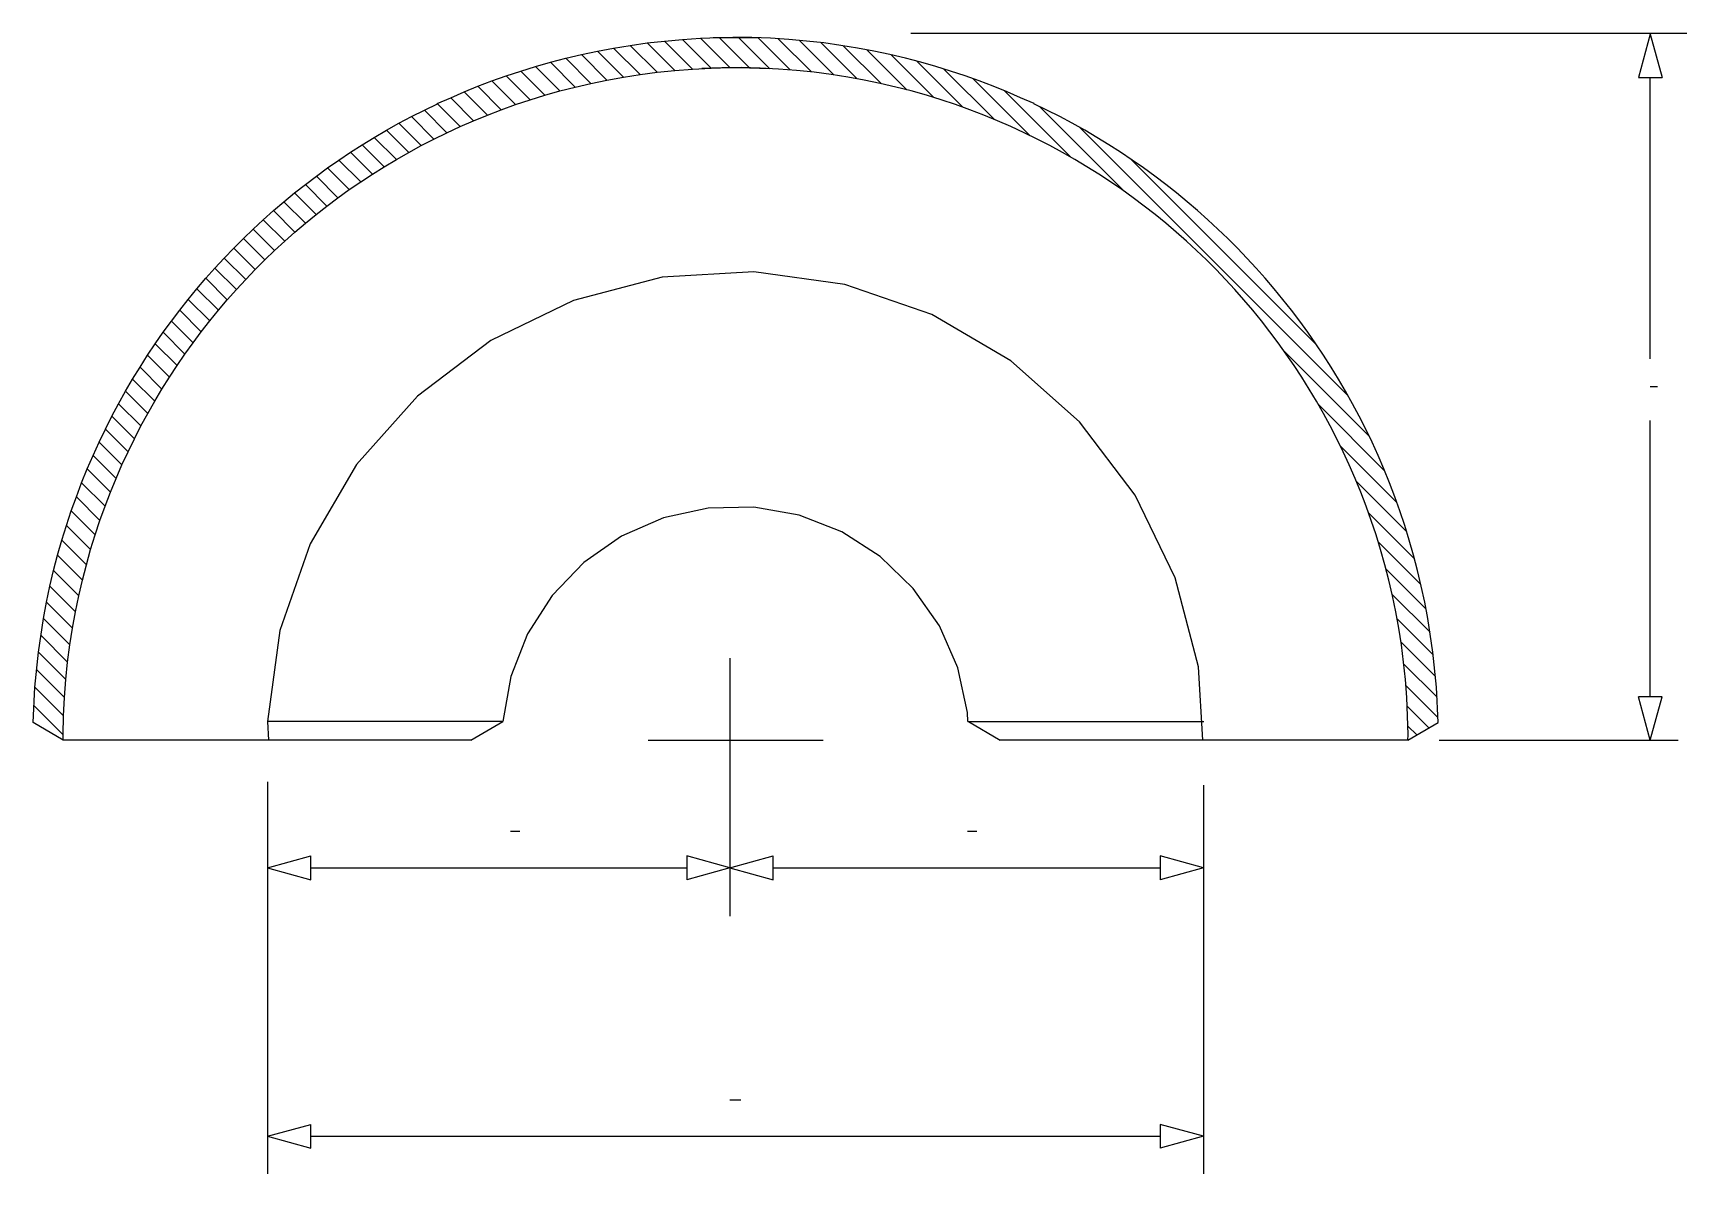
# Model space of a CAD drawing. Extents: x 481 to 1388, y 206 to 832.
import ezdxf

# ---------------------------------------------------------------- set-up
doc = ezdxf.new("R2010")
doc.units = 0
doc.header["$MEASUREMENT"] = 0
doc.layers.add('1', color=7, linetype='CONTINUOUS')

msp = doc.modelspace()

# ---------------------------------------------------------------- linework, layer by layer
at = {"layer": '1', "color": 7, "linetype": 'Continuous'}
for p, q in [((808.38, 825.04), (817.69, 826.34)), ((817.69, 826.34), (827.21, 827.42)), ((827.21, 827.42), (836.95, 828.29)), ((836.95, 828.29), (846.93, 828.91)), ((846.93, 828.91), (857.16, 829.29)), ((864.63, 829.39), (853.83, 829.2)), ((857.16, 829.29), (867.67, 829.39)), ((875.14, 829.29), (864.63, 829.39)), ((867.67, 829.39), (878.47, 829.2)), ((885.37, 828.91), (875.14, 829.29)), ((895.35, 828.29), (885.37, 828.91)), ((905.09, 827.42), (895.35, 828.29)), ((914.61, 826.34), (905.09, 827.42)), ((923.92, 825.04), (914.61, 826.34)), ((764.6, 815.78), (773.02, 817.97)), ((773.02, 817.97), (781.59, 820.01)), ((781.59, 820.01), (790.34, 821.87)), ((790.34, 821.87), (799.26, 823.55)), ((799.26, 823.55), (808.38, 825.04)), ((933.04, 823.55), (923.92, 825.04)), ((941.96, 821.87), (933.04, 823.55)), ((950.71, 820.01), (941.96, 821.87)), ((959.28, 817.97), (950.71, 820.01)), ((967.7, 815.78), (959.28, 817.97)), ((732.48, 805.48), (740.29, 808.27)), ((740.29, 808.27), (748.25, 810.92)), ((748.25, 810.92), (756.35, 813.43)), ((756.35, 813.43), (764.6, 815.78)), ((795.59, 806), (804.57, 807.64)), ((804.57, 807.64), (813.74, 809.07)), ((813.74, 809.07), (823.12, 810.3)), ((823.12, 810.3), (832.73, 811.3)), ((832.73, 811.3), (842.57, 812.06)), ((842.57, 812.06), (852.67, 812.57)), ((858.59, 812.74), (847.59, 812.35)), ((852.67, 812.57), (863.04, 812.8)), ((869.26, 812.8), (858.59, 812.74)), ((863.04, 812.8), (873.71, 812.74)), ((879.63, 812.57), (869.26, 812.8)), ((873.71, 812.74), (884.71, 812.35)), ((889.73, 812.06), (879.63, 812.57)), ((899.57, 811.3), (889.73, 812.06)), ((909.18, 810.3), (899.57, 811.3)), ((918.56, 809.07), (909.18, 810.3)), ((927.73, 807.64), (918.56, 809.07)), ((936.71, 806), (927.73, 807.64)), ((975.95, 813.43), (967.7, 815.78)), ((984.05, 810.92), (975.95, 813.43)), ((992.01, 808.27), (984.05, 810.92)), ((999.82, 805.48), (992.01, 808.27)), ((709.85, 796.29), (717.26, 799.48)), ((717.26, 799.48), (724.8, 802.55)), ((724.8, 802.55), (732.48, 805.48)), ((761.51, 797.66), (769.77, 800)), ((769.77, 800), (778.21, 802.18)), ((778.21, 802.18), (786.81, 804.18)), ((786.81, 804.18), (795.59, 806)), ((945.49, 804.18), (936.71, 806)), ((954.09, 802.18), (945.49, 804.18)), ((962.53, 800), (954.09, 802.18)), ((970.79, 797.66), (962.53, 800)), ((1007.5, 802.55), (999.82, 805.48)), ((1015.04, 799.48), (1007.5, 802.55)), ((1022.45, 796.29), (1015.04, 799.48)), ((688.37, 785.95), (695.41, 789.52)), ((695.41, 789.52), (702.57, 792.96)), ((702.44, 793.09), (709.85, 796.29)), ((729.98, 786.76), (737.64, 789.71)), ((737.64, 789.71), (745.45, 792.51)), ((745.45, 792.51), (753.4, 795.16)), ((753.4, 795.16), (761.51, 797.66)), ((978.9, 795.16), (970.79, 797.66)), ((986.85, 792.51), (978.9, 795.16)), ((994.66, 789.71), (986.85, 792.51)), ((1002.32, 786.76), (994.66, 789.71)), ((1029.86, 793.09), (1022.45, 796.29)), ((1036.89, 789.52), (1029.73, 792.96)), ((1043.93, 785.95), (1036.89, 789.52)), ((674.64, 778.46), (681.45, 782.26)), ((681.45, 782.26), (688.37, 785.95)), ((707.82, 777.11), (715.07, 780.46)), ((715.07, 780.46), (722.46, 783.68)), ((722.46, 783.68), (729.98, 786.76)), ((1009.84, 783.68), (1002.32, 786.76)), ((1017.23, 780.46), (1009.84, 783.68)), ((1024.48, 777.11), (1017.23, 780.46)), ((1050.85, 782.26), (1043.93, 785.95)), ((1057.66, 778.46), (1050.85, 782.26)), ((661.38, 770.51), (667.95, 774.54)), ((667.95, 774.54), (674.64, 778.46)), ((693.69, 770.02), (700.69, 773.63)), ((700.69, 773.63), (707.82, 777.11)), ((1031.61, 773.63), (1024.48, 777.11)), ((1038.61, 770.02), (1031.61, 773.63)), ((1064.35, 774.54), (1057.66, 778.46)), ((1070.92, 770.51), (1064.35, 774.54)), ((642.32, 757.75), (648.56, 762.12)), ((648.56, 762.12), (654.92, 766.37)), ((654.92, 766.37), (661.38, 770.51)), ((673.42, 758.47), (680.06, 762.44)), ((680.06, 762.44), (686.81, 766.29)), ((686.81, 766.29), (693.69, 770.02)), ((1045.49, 766.29), (1038.61, 770.02)), ((1052.24, 762.44), (1045.49, 766.29)), ((1058.88, 758.47), (1052.24, 762.44)), ((1077.38, 766.37), (1070.92, 770.51)), ((1083.74, 762.12), (1077.38, 766.37)), ((1089.98, 757.75), (1083.74, 762.12)), ((630.15, 748.71), (636.18, 753.29)), ((636.18, 753.29), (642.32, 757.75)), ((660.5, 750.18), (666.9, 754.38)), ((666.9, 754.38), (673.42, 758.47)), ((1065.4, 754.38), (1058.88, 758.47)), ((1071.8, 750.18), (1065.4, 754.38)), ((1096.12, 753.29), (1089.98, 757.75)), ((1102.15, 748.71), (1096.12, 753.29)), ((618.4, 739.24), (624.22, 744.03)), ((624.22, 744.03), (630.15, 748.71)), ((648.03, 741.43), (654.21, 745.86)), ((654.21, 745.86), (660.5, 750.18)), ((1078.09, 745.86), (1071.8, 750.18)), ((1084.27, 741.43), (1078.09, 745.86)), ((1108.08, 744.03), (1102.15, 748.71)), ((1113.9, 739.24), (1108.08, 744.03)), ((612.69, 734.35), (618.4, 739.24)), ((636.02, 732.24), (641.97, 736.89)), ((641.97, 736.89), (648.03, 741.43)), ((1090.33, 736.89), (1084.27, 741.43)), ((1096.28, 732.24), (1090.33, 736.89)), ((1119.61, 734.35), (1113.9, 739.24)), ((601.57, 724.26), (607.07, 729.36)), ((607.07, 729.36), (612.69, 734.35)), ((624.44, 722.6), (630.17, 727.47)), ((630.17, 727.47), (636.02, 732.24)), ((1102.13, 727.47), (1096.28, 732.24)), ((1107.86, 722.6), (1102.13, 727.47)), ((1125.23, 729.36), (1119.61, 734.35)), ((1130.73, 724.26), (1125.23, 729.36)), ((590.86, 713.75), (596.16, 719.06)), ((596.16, 719.06), (601.57, 724.26)), ((613.29, 712.53), (618.81, 717.62)), ((618.81, 717.62), (624.44, 722.6)), ((1113.49, 717.62), (1107.86, 722.6)), ((1119.01, 712.53), (1113.49, 717.62)), ((1136.14, 719.06), (1130.73, 724.26)), ((1141.44, 713.75), (1136.14, 719.06)), ((580.56, 702.84), (585.66, 708.35)), ((585.66, 708.35), (590.86, 713.75)), ((607.88, 707.33), (613.29, 712.53)), ((1124.42, 707.33), (1119.01, 712.53)), ((1146.64, 708.35), (1141.44, 713.75)), ((1151.74, 702.84), (1146.64, 708.35)), ((575.57, 697.22), (580.56, 702.84)), ((597.39, 696.62), (602.58, 702.03)), ((602.58, 702.03), (607.88, 707.33)), ((876.23, 700.74), (825.93, 697.77)), ((926.15, 693.84), (876.23, 700.74)), ((1129.72, 702.03), (1124.42, 707.33)), ((1134.91, 696.62), (1129.72, 702.03)), ((1156.73, 697.22), (1151.74, 702.84)), ((565.9, 685.68), (570.68, 691.5)), ((570.68, 691.5), (575.57, 697.22)), ((587.32, 685.47), (592.3, 691.1)), ((592.3, 691.1), (597.39, 696.62)), ((825.93, 697.77), (777.17, 685.04)), ((973.75, 677.33), (926.15, 693.84)), ((1140, 691.1), (1134.91, 696.62)), ((1144.98, 685.47), (1140, 691.1)), ((1161.62, 691.5), (1156.73, 697.22)), ((1166.4, 685.68), (1161.62, 691.5)), ((561.22, 679.75), (565.9, 685.68)), ((582.45, 679.73), (587.32, 685.47)), ((777.17, 685.04), (731.84, 663.05)), ((1149.85, 679.73), (1144.98, 685.47)), ((1171.08, 679.75), (1166.4, 685.68)), ((552.18, 667.58), (556.65, 673.72)), ((556.65, 673.72), (561.22, 679.75)), ((573.04, 667.93), (577.69, 673.88)), ((577.69, 673.88), (582.45, 679.73)), ((1017.23, 651.85), (973.75, 677.33)), ((1154.61, 673.88), (1149.85, 679.73)), ((1159.26, 667.93), (1154.61, 673.88)), ((1175.65, 673.72), (1171.08, 679.75)), ((1180.12, 667.58), (1175.65, 673.72)), ((547.82, 661.33), (552.18, 667.58)), ((568.5, 661.86), (573.04, 667.93)), ((731.84, 663.05), (691.66, 632.64)), ((1163.8, 661.86), (1159.26, 667.93)), ((1184.48, 661.33), (1180.12, 667.58)), ((539.43, 648.51), (543.57, 654.97)), ((543.57, 654.97), (547.82, 661.33)), ((559.76, 649.39), (564.08, 655.68)), ((564.08, 655.68), (568.5, 661.86)), ((1168.22, 655.68), (1163.8, 661.86)), ((1172.54, 649.39), (1168.22, 655.68)), ((1188.73, 654.97), (1184.48, 661.33)), ((1192.87, 648.51), (1188.73, 654.97)), ((535.4, 641.93), (539.43, 648.51)), ((555.56, 642.98), (559.76, 649.39)), ((1054.89, 618.38), (1017.23, 651.85)), ((1176.74, 642.98), (1172.54, 649.39)), ((1196.9, 641.93), (1192.87, 648.51)), ((527.69, 628.43), (531.49, 635.24)), ((531.49, 635.24), (535.4, 641.93)), ((547.51, 629.82), (551.48, 636.46)), ((551.48, 636.46), (555.56, 642.98)), ((1180.82, 636.46), (1176.74, 642.98)), ((1184.79, 629.82), (1180.82, 636.46)), ((1200.81, 635.24), (1196.9, 641.93)), ((1204.61, 628.43), (1200.81, 635.24)), ((524, 621.51), (527.69, 628.43)), ((543.66, 623.07), (547.51, 629.82)), ((691.66, 632.64), (658.19, 594.97)), ((1188.64, 623.07), (1184.79, 629.82)), ((1208.3, 621.51), (1204.61, 628.43)), ((520.44, 614.47), (524, 621.51)), ((539.93, 616.19), (543.66, 623.07)), ((1085.31, 578.21), (1054.89, 618.38)), ((1192.37, 616.19), (1188.64, 623.07)), ((1211.86, 614.47), (1208.3, 621.51)), ((517, 607.3), (520.44, 614.47)), ((532.85, 602.05), (536.33, 609.18)), ((536.33, 609.18), (539.93, 616.19)), ((1195.97, 609.18), (1192.37, 616.19)), ((1199.45, 602.05), (1195.97, 609.18)), ((1215.3, 607.3), (1211.86, 614.47)), ((510.49, 592.6), (513.68, 600.02)), ((513.68, 600.02), (517, 607.3)), ((529.5, 594.8), (532.85, 602.05)), ((1202.8, 594.8), (1199.45, 602.05)), ((1218.62, 600.02), (1215.3, 607.3)), ((1221.81, 592.6), (1218.62, 600.02)), ((507.42, 585.06), (510.49, 592.6)), ((526.29, 587.41), (529.5, 594.8)), ((658.19, 594.97), (632.72, 551.5)), ((1206.01, 587.41), (1202.8, 594.8)), ((1224.88, 585.06), (1221.81, 592.6)), ((504.5, 577.38), (507.42, 585.06)), ((523.21, 579.88), (526.29, 587.41)), ((1209.09, 579.88), (1206.01, 587.41)), ((1227.8, 577.38), (1224.88, 585.06)), ((501.71, 569.56), (504.5, 577.38)), ((517.47, 564.41), (520.27, 572.21)), ((520.27, 572.21), (523.21, 579.88)), ((876.23, 571.64), (851.12, 571.15)), ((900.96, 567.22), (876.23, 571.64)), ((1107.3, 532.87), (1085.31, 578.21)), ((1212.03, 572.21), (1209.09, 579.88)), ((1214.83, 564.41), (1212.03, 572.21)), ((1230.59, 569.56), (1227.8, 577.38)), ((499.06, 561.6), (501.71, 569.56)), ((514.82, 556.45), (517.47, 564.41)), ((826.58, 565.77), (803.56, 555.71)), ((851.12, 571.15), (826.58, 565.77)), ((924.35, 558.06), (900.96, 567.22)), ((1217.48, 556.45), (1214.83, 564.41)), ((1233.24, 561.6), (1230.59, 569.56)), ((494.21, 545.24), (496.56, 553.49)), ((496.56, 553.49), (499.06, 561.6)), ((512.32, 548.34), (514.82, 556.45)), ((803.56, 555.71), (782.95, 541.35)), ((945.5, 544.51), (924.35, 558.06)), ((1219.98, 548.34), (1217.48, 556.45)), ((1235.74, 553.49), (1233.24, 561.6)), ((1238.09, 545.24), (1235.74, 553.49)), ((492.02, 536.82), (494.21, 545.24)), ((509.99, 540.07), (512.32, 548.34)), ((632.72, 551.5), (616.21, 503.89)), ((963.61, 527.09), (945.5, 544.51)), ((1222.31, 540.07), (1219.98, 548.34)), ((1240.28, 536.82), (1238.09, 545.24)), ((489.99, 528.24), (492.02, 536.82)), ((507.81, 531.63), (509.99, 540.07)), ((782.95, 541.35), (765.54, 523.25)), ((1224.49, 531.63), (1222.31, 540.07)), ((1242.31, 528.24), (1240.28, 536.82)), ((488.14, 519.49), (489.99, 528.24)), ((505.82, 523.02), (507.81, 531.63)), ((977.97, 506.48), (963.61, 527.09)), ((1120.03, 484.11), (1107.3, 532.87)), ((1226.48, 523.02), (1224.49, 531.63)), ((1244.16, 519.49), (1242.31, 528.24)), ((486.46, 510.56), (488.14, 519.49)), ((504, 514.24), (505.82, 523.02)), ((765.54, 523.25), (751.99, 502.09)), ((1228.3, 514.24), (1226.48, 523.02)), ((1245.84, 510.56), (1244.16, 519.49)), ((483.68, 492.13), (486.46, 510.56)), ((502.37, 505.26), (504, 514.24)), ((1229.93, 505.26), (1228.3, 514.24)), ((1248.62, 492.13), (1245.84, 510.56)), ((500.94, 496.08), (502.37, 505.26)), ((616.21, 503.89), (609.31, 453.97)), ((751.99, 502.09), (742.83, 478.7)), ((988.03, 483.47), (977.97, 506.48)), ((1231.36, 496.08), (1229.93, 505.26)), ((481.74, 472.85), (483.68, 492.13)), ((499.72, 486.69), (500.94, 496.08)), ((1232.58, 486.69), (1231.36, 496.08)), ((1250.56, 472.85), (1248.62, 492.13)), ((498.73, 477.08), (499.72, 486.69)), ((993.41, 458.93), (988.03, 483.47)), ((1122.4, 443.89), (1120.03, 484.11)), ((1233.57, 477.08), (1232.58, 486.69)), ((480.77, 453.47), (481.74, 472.85)), ((497.97, 467.23), (498.73, 477.08)), ((742.83, 478.7), (738.41, 453.97)), ((1234.33, 467.23), (1233.57, 477.08)), ((1251.53, 453.47), (1250.56, 472.85)), ((497.47, 457.13), (497.97, 467.23)), ((1234.83, 457.13), (1234.33, 467.23)), ((497.24, 446.75), (497.47, 457.13)), ((738.41, 453.97), (609.31, 453.97)), ((609.31, 453.97), (609.9, 443.89)), ((720.95, 443.89), (738.41, 453.97)), ((993.5, 453.97), (993.41, 458.93)), ((993.5, 453.97), (1122.99, 453.97)), ((993.89, 453.97), (1011.35, 443.89)), ((1235.06, 446.75), (1234.83, 457.13)), ((497.35, 443.89), (480.77, 453.47)), ((497.35, 443.89), (497.24, 446.75)), ((1234.95, 443.89), (1251.53, 453.47)), ((1234.95, 443.89), (1235.06, 446.75)), ((720.95, 443.89), (497.35, 443.89)), ((1234.95, 443.89), (1011.35, 443.89))]:
    msp.add_line(p, q, dxfattribs=at)
at = {"layer": '1', "color": 4, "linetype": 'Continuous'}
for p, q in [((832.73, 811.3), (817.69, 826.34)), ((842.57, 812.06), (827.21, 827.42)), ((852.67, 812.57), (836.95, 828.29)), ((863.04, 812.8), (846.93, 828.91)), ((873.71, 812.74), (857.16, 829.29)), ((884.71, 812.35), (867.67, 829.39)), ((896.06, 811.6), (878.47, 829.2)), ((907.82, 810.45), (889.59, 828.68)), ((920.02, 808.86), (901.07, 827.81)), ((932.73, 806.76), (912.94, 826.54)), ((786.81, 804.18), (773.02, 817.97)), ((795.59, 806), (781.59, 820.01)), ((804.57, 807.64), (790.34, 821.87)), ((813.74, 809.07), (799.26, 823.55)), ((823.12, 810.3), (808.38, 825.04)), ((946.03, 804.06), (925.25, 824.84)), ((960.03, 800.67), (938.07, 822.63)), ((974.87, 796.43), (951.47, 819.83)), ((753.4, 795.16), (740.29, 808.27)), ((761.51, 797.66), (748.25, 810.92)), ((769.77, 800), (756.35, 813.43)), ((778.21, 802.18), (764.6, 815.78)), ((990.79, 791.12), (965.55, 816.36)), ((1008.11, 784.41), (980.46, 812.06)), ((729.98, 786.76), (717.26, 799.48)), ((737.64, 789.71), (724.8, 802.55)), ((745.45, 792.51), (732.48, 805.48)), ((1027.43, 775.69), (996.4, 806.72)), ((1049.97, 763.75), (1013.68, 800.05)), ((707.82, 777.11), (695.41, 789.52)), ((715.07, 780.46), (702.57, 792.96)), ((722.46, 783.68), (709.85, 796.29)), ((1079.4, 744.94), (1032.85, 791.49)), ((693.69, 770.02), (681.45, 782.26)), ((700.69, 773.63), (688.37, 785.95)), ((680.06, 762.44), (667.95, 774.54)), ((686.81, 766.29), (674.64, 778.46)), ((1202.26, 632.68), (1054.94, 780)), ((660.5, 750.18), (648.56, 762.12)), ((666.9, 754.38), (654.92, 766.37)), ((673.42, 758.47), (661.38, 770.51)), ((1185.03, 660.52), (1082.78, 762.77)), ((648.03, 741.43), (636.18, 753.29)), ((654.21, 745.86), (642.32, 757.75)), ((636.02, 732.24), (624.22, 744.03)), ((641.97, 736.89), (630.15, 748.71)), ((630.17, 727.47), (618.4, 739.24)), ((618.81, 717.62), (607.07, 729.36)), ((624.44, 722.6), (612.69, 734.35)), ((607.88, 707.33), (596.16, 719.06)), ((613.29, 712.53), (601.57, 724.26)), ((597.39, 696.62), (585.66, 708.35)), ((602.58, 702.03), (590.86, 713.75)), ((592.3, 691.1), (580.56, 702.84)), ((582.45, 679.73), (570.68, 691.5)), ((587.32, 685.47), (575.57, 697.22)), ((577.69, 673.88), (565.9, 685.68)), ((568.5, 661.86), (556.65, 673.72)), ((573.04, 667.93), (561.22, 679.75)), ((564.08, 655.68), (552.18, 667.58)), ((555.56, 642.98), (543.57, 654.97)), ((559.76, 649.39), (547.82, 661.33)), ((1213.75, 610.59), (1167.2, 657.14)), ((551.48, 636.46), (539.43, 648.51)), ((543.66, 623.07), (531.49, 635.24)), ((547.51, 629.82), (535.4, 641.93)), ((539.93, 616.19), (527.69, 628.43)), ((1222.3, 591.43), (1186.01, 627.72)), ((536.33, 609.18), (524, 621.51)), ((532.85, 602.05), (520.44, 614.47)), ((526.29, 587.41), (513.68, 600.02)), ((529.5, 594.8), (517, 607.3)), ((1228.98, 574.14), (1197.95, 605.17)), ((523.21, 579.88), (510.49, 592.6)), ((520.27, 572.21), (507.42, 585.06)), ((1234.31, 558.2), (1206.67, 585.85)), ((517.47, 564.41), (504.5, 577.38)), ((514.82, 556.45), (501.71, 569.56)), ((1238.61, 543.29), (1213.38, 568.53)), ((509.99, 540.07), (496.56, 553.49)), ((512.32, 548.34), (499.06, 561.6)), ((507.81, 531.63), (494.21, 545.24)), ((1242.09, 529.21), (1218.69, 552.62)), ((505.82, 523.02), (492.02, 536.82)), ((1244.88, 515.81), (1222.93, 537.77)), ((504, 514.24), (489.99, 528.24)), ((502.37, 505.26), (488.14, 519.49)), ((1247.09, 503), (1226.32, 523.77)), ((500.94, 496.08), (486.46, 510.56)), ((1248.8, 490.68), (1229.01, 510.47)), ((499.72, 486.69), (484.97, 501.44)), ((498.73, 477.08), (483.68, 492.13)), ((1250.07, 478.81), (1231.12, 497.76)), ((497.97, 467.23), (482.6, 482.6)), ((1250.94, 467.33), (1232.71, 485.56)), ((497.47, 457.13), (481.74, 472.85)), ((1251.45, 456.21), (1233.86, 473.81)), ((497.24, 446.75), (481.12, 462.87)), ((1246.5, 450.56), (1234.6, 462.45)), ((1239.77, 446.68), (1234.99, 451.46))]:
    msp.add_line(p, q, dxfattribs=at)
at = {"layer": '1', "color": 3, "linetype": 'Continuous'}
for p, q in [((962.35, 831.77), (1388.03, 831.77)), ((1367.94, 831.15), (1361.39, 807.43)), ((1367.94, 831.15), (1374.5, 807.44)), ((1361.39, 807.43), (1374.5, 807.44)), ((1367.94, 653.11), (1367.94, 807.44)), ((1367.94, 467.61), (1367.94, 619.11)), ((863.06, 488.76), (863.06, 347.29)), ((1367.94, 443.89), (1361.39, 467.61)), ((1374.5, 467.61), (1361.39, 467.61)), ((1367.94, 443.89), (1374.5, 467.61)), ((818.15, 443.89), (914.15, 443.89)), ((1252.12, 443.89), (1383.17, 443.89)), ((609.37, 420.98), (609.37, 205.81)), ((1122.75, 419.1), (1122.75, 205.81)), ((609.37, 373.81), (633.08, 380.37)), ((609.37, 373.81), (633.09, 367.26)), ((633.09, 367.26), (633.08, 380.37)), ((633.08, 373.81), (839.34, 373.81)), ((863.06, 373.81), (839.34, 380.37)), ((839.34, 380.37), (839.34, 367.26)), ((863.06, 373.81), (839.34, 367.26)), ((863.06, 373.81), (886.77, 380.37)), ((863.06, 373.81), (886.77, 367.26)), ((886.77, 367.26), (886.77, 380.37)), ((886.77, 373.81), (1099.04, 373.81)), ((1122.75, 373.81), (1099.03, 380.37)), ((1099.03, 380.37), (1099.04, 367.26)), ((1122.75, 373.81), (1099.04, 367.26)), ((609.37, 226.45), (633.08, 233.01)), ((633.09, 219.89), (633.08, 233.01)), ((1122.75, 226.45), (1099.03, 233.01)), ((1099.03, 233.01), (1099.04, 219.89)), ((609.37, 226.45), (633.09, 219.89)), ((633.08, 226.45), (1099.04, 226.45)), ((1122.75, 226.45), (1099.04, 219.89))]:
    msp.add_line(p, q, dxfattribs=at)
at = {"layer": '1', "color": 5, "linetype": 'Continuous'}
for p, q in [((1367.94, 637.9), (1371.94, 637.9)), ((742.72, 393.81), (747.72, 393.81)), ((993.4, 393.81), (998.4, 393.81)), ((863.06, 246.45), (869.06, 246.45))]:
    msp.add_line(p, q, dxfattribs=at)

doc.saveas('drawing.dxf')
